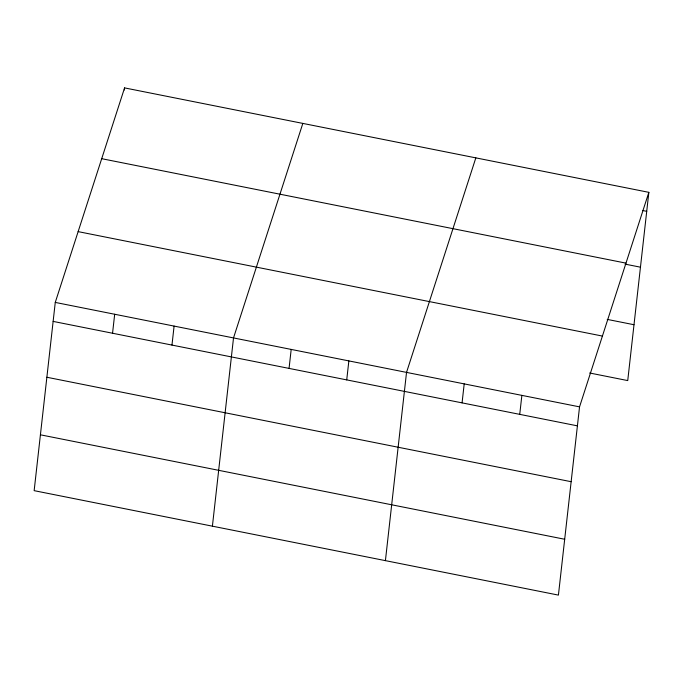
<?xml version="1.0" encoding="UTF-8"?>
<svg xmlns="http://www.w3.org/2000/svg" width="683" height="683" viewBox="0 0 683 683"><rect width="100%" height="100%" fill="white"/><g stroke="black" fill="none" stroke-linecap="round" stroke-linejoin="round"><path stroke-width="1.02" d="M55.263 302.415L34.15 490.659L558.421 595.106L579.543 406.863L648.85 192.341L124.579 87.894L55.263 302.415L579.543 406.863M124.34 90.002L124.579 87.894M112.55 333.244L114.684 314.248M171.971 345.077L174.097 326.09M212.404 526.175L233.518 337.923L302.834 123.401M289.063 368.402L291.189 349.414M346.725 379.893L348.859 360.906M385.417 560.641L406.53 372.397L475.838 157.867M462.067 402.868L464.201 383.88M519.737 414.359L521.872 395.372M648.85 192.341L627.737 380.585L589.634 372.995M642.601 210.501L646.724 211.329M101.707 158.687L625.978 263.134M625.005 264.108L640.458 267.181M607.221 319.396L634.003 324.732M78.135 231.622L602.415 336.07M53.137 321.403L577.408 425.851M46.871 377.255L571.142 481.703M40.417 434.806L564.687 539.254"/></g></svg>
